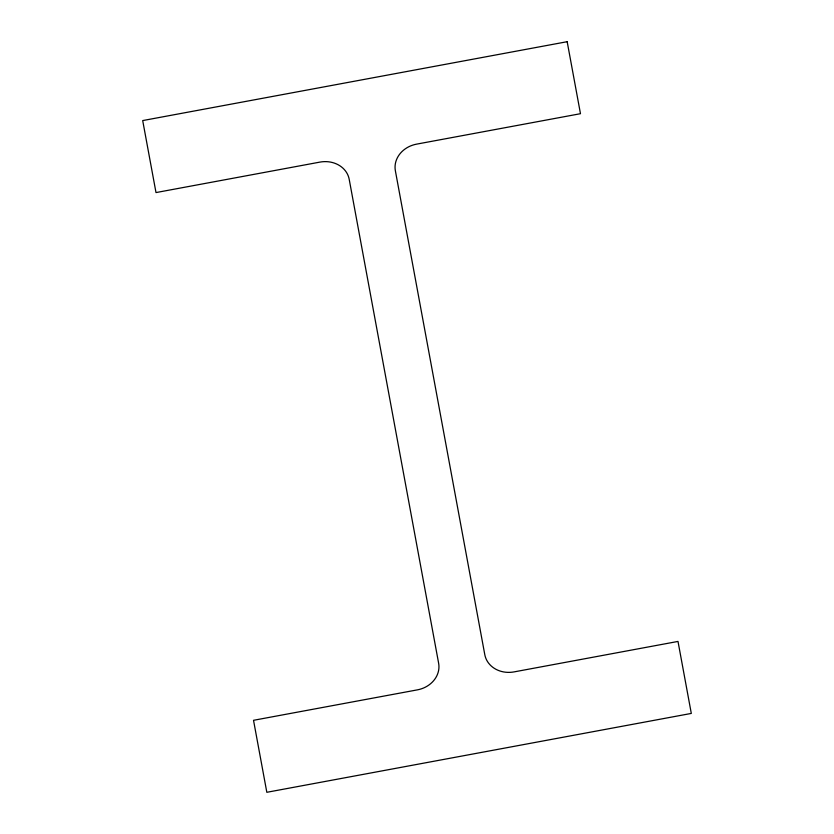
<?xml version="1.0" encoding="UTF-8"?>
<svg xmlns="http://www.w3.org/2000/svg" width="834" height="834" viewBox="0 0 834 834"><rect width="100%" height="100%" fill="white"/><g stroke="black" fill="none" stroke-linecap="round" stroke-linejoin="round"><path stroke-width="1.25" d="M567.172 41.7L142.697 120.576L156 192.571L319.912 162.109A25.677 22.278 -10.7 0 1 349.206 179.331L438.632 663.249A25.677 22.278 -10.7 0 1 417.438 689.854L253.526 720.305L266.828 792.3L691.303 713.424L678 641.429L514.088 671.891A25.677 22.278 -10.7 0 1 484.794 654.669L395.368 170.751A25.677 22.278 -10.7 0 1 416.562 144.146L580.474 113.695L567.172 41.7"/></g></svg>
